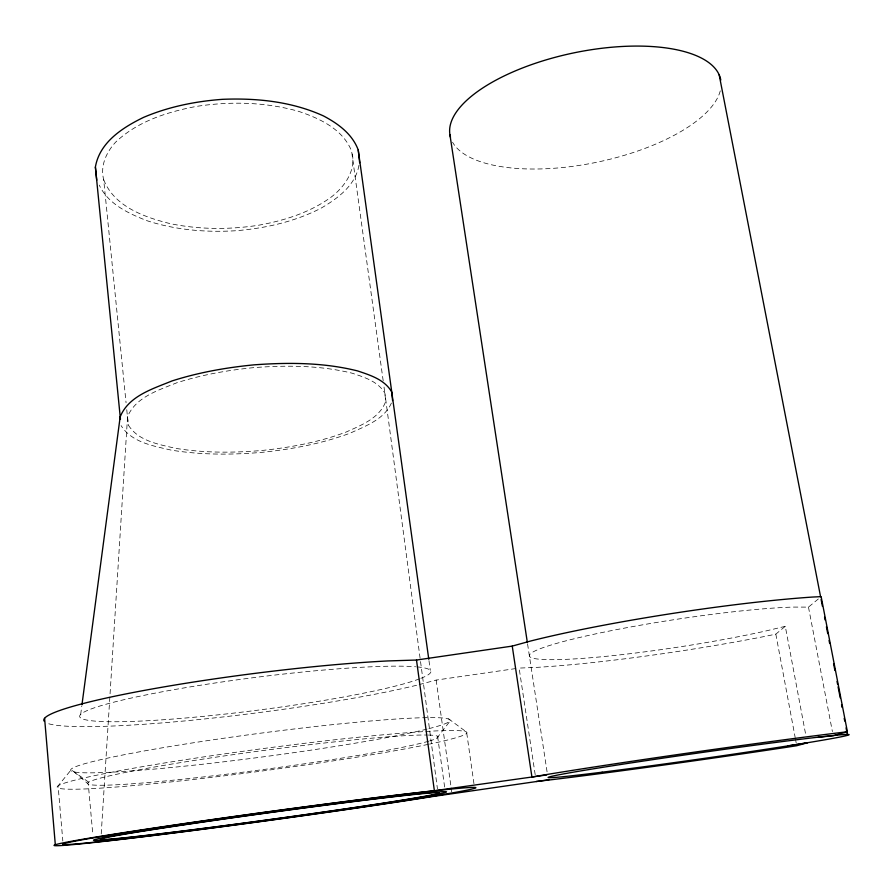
<?xml version="1.0" encoding="UTF-8"?>
<svg xmlns="http://www.w3.org/2000/svg" width="892" height="892" viewBox="0 0 892 892"><rect width="100%" height="100%" fill="white"/><g stroke="black" fill="none" stroke-linecap="round" stroke-linejoin="round"><path stroke-width="0.67" stroke-dasharray="4.46 3.34" d="M101.22 833.909L127.556 416.664C135.762 396.929 158.653 390.205 176.794 382.779C201.96 374.752 228.029 370.147 254.276 367.582C286.979 365.185 320.284 365.307 352.284 373.246C364.393 377.271 378.085 381.43 384.887 393.182L437.437 788.784M80.681 714.459L81.774 706.196M358.963 165.288C355.473 185.514 337.444 198.693 320.786 208.327C294.616 221.762 265.515 228.252 236.347 230.705C206.219 232.567 175.635 230.08 146.845 220.659C128.493 213.444 107.977 204.012 99.291 185.112M391.387 403.061C384.24 419.43 365.497 426.053 350.4 433.055C322.235 443.558 292.531 449.144 262.705 452.266C232.243 454.953 201.414 455.065 171.164 450.114C153.268 445.933 131.681 442.432 121.089 425.607M436.857 738.197L450.215 720.892M535.189 774.669L519.122 668.086L535.758 667.428A205.606 19.189 -8.7 0 0 766.786 636.029L775.828 634.134L785.283 626.318L805.721 734.696M785.283 626.318L766.25 630.878A148.997 13.859 -8.7 0 1 559.875 659.567A148.997 13.859 -8.7 0 1 586.735 635.84A148.997 13.859 -8.7 0 1 793.2 607.084L808.475 607.117L819.023 598.387M419.151 684.599L436.155 680.083L516.401 668.476M88.676 782.15L71.17 769.796L58.103 785.852L62.83 841.011M448.498 718.774L466.605 732.109L473.953 783.722M74.003 771.803L88.286 784.101L92.868 834.99M126.753 409.707L128.281 424.949C138.093 440.983 158.564 444.305 175.434 448.308C204.201 453.058 233.537 452.969 262.527 450.415C290.915 447.438 319.213 442.131 346.018 432.096C361.115 425.228 379.758 418.225 385.779 401.222L383.939 386.303M383.181 380.806L351.604 151.116C342.851 129.061 319.615 118.391 298.519 111.322C265.27 101.944 230.147 101.197 196.129 106.449C167.15 112.013 137.491 121.368 115.659 142.129C106.315 152.242 100.049 165.845 103.695 179.727L126.062 402.783M103.695 179.727C114.243 206.654 144.482 217.269 170.339 223.669C199.228 229.59 229.077 229.768 258.189 225.297C283.968 220.703 309.68 212.709 331.088 197.177C345.026 186.562 356.978 169.346 351.604 151.116M808.475 607.117L832.403 731.585M775.828 634.134L795.185 737.561M795.441 738.922L796.199 743.003M527.573 644.002L547.309 773.375M436.155 680.083L450.962 786.488M451.151 787.859L451.72 791.951M428.974 660.66L430.312 670.305M437.593 736.246L444.729 787.814M127.556 416.664L128.281 424.949M416.542 685.29A212.218 19.702 -7.3 0 1 200.209 719.409A212.218 19.702 -7.3 0 1 46.897 723.133M417.021 666.882A177.029 16.39 -7.3 0 1 420.634 678.422M419.496 678.857A177.029 16.39 -7.3 0 1 152.565 720.446A177.029 16.39 -7.3 0 1 144.448 695.258A177.029 16.39 -7.3 0 1 415.594 666.759M427 729.11A191.312 11.897 -7.5 0 1 99.001 772.695A191.312 11.897 -7.5 0 1 255.034 733.926A191.312 11.897 -7.5 0 1 428.283 728.786M428.383 735.064A176.783 9.433 -7.6 0 1 429.743 740.906M428.717 741.207A176.783 9.433 -7.6 0 1 160.382 781.425A176.783 9.433 -7.6 0 1 156.713 766.618A176.783 9.433 -7.6 0 1 427.179 735.03M425.874 731.462A206.665 11.05 -7.6 0 1 429.52 744.095M428.171 744.385A206.665 11.05 -7.6 0 1 127.355 786.108A206.665 11.05 -7.6 0 1 120.777 770.51A206.665 11.05 -7.6 0 1 422.797 731.652M720.268 90.85A138.171 55.873 -11.7 0 1 591.797 163.247A138.171 55.873 -11.7 0 1 452.567 142.207"/><path stroke-width="1.34" d="M81.953 704.814L120.175 416.876C128.582 395.948 152.822 388.834 171.9 380.984C198.548 372.432 226.189 367.56 254.008 364.85C288.607 362.319 323.852 362.453 357.692 370.949C370.381 375.22 384.798 379.646 391.778 392.112L392.58 400.597M120.398 418.683L95.388 167.072C99.581 142.274 122.706 127.489 143.645 117.343C168.61 106.728 195.37 101.331 222.353 99.335C256.718 97.897 291.94 101.532 323.517 115.949C338.079 123.642 352.318 133.978 358.238 150.001L428.784 659.288M44.076 721.082A212.218 19.702 -7.3 0 1 159.724 687.632A212.218 19.702 -7.3 0 1 387.83 660.939L416.497 660.035L512.242 646.098L530.628 641.014A205.606 19.189 -8.7 0 1 812.356 597.06L821.131 596.637L847.4 731.774L833.195 735.688L817.964 737.327M787.647 745.968L807.26 742.824L796.712 745.734L787.435 747.162A209.185 4.248 -8.1 0 1 552.928 779.552L536.226 781.503M548.993 779.719L431.728 796.668A215.831 4.36 -7.8 0 1 130.589 838.29A215.831 4.36 -7.8 0 1 104.442 835.659A215.831 4.36 -7.8 0 1 405.514 794.025L434.371 790.702L546.707 774.947M847.4 731.774L838.569 732.823A209.185 4.248 -8.1 0 0 550.933 773.821L531.922 777.021L512.242 646.098M719.186 74.883L820.584 596.737M821.108 599.469L822.435 606.304M824.565 617.231L825.089 619.962M826.416 626.797L827.743 633.621M829.069 640.456L829.605 643.188M833.585 663.681L834.912 670.505M837.031 681.443L837.566 684.175M838.101 686.907L840.219 697.834M841.546 704.658L842.081 707.401M844.2 718.328L844.735 721.059M846.062 727.883L847.389 734.718M449.925 134.737L527.373 642.619M416.497 660.035L434.371 790.702M358.238 150.001L359.654 162.768M120.175 416.876L120.442 419.374M95.388 167.072L96.737 180.195M44.6 718.35L55.315 844.791M450.516 137.29A138.171 55.873 -11.7 0 1 572.586 53.141A138.171 55.873 -11.7 0 1 720.792 80.079M602.122 772.182A151.573 3.066 -8.1 0 0 845.928 735.744A151.573 3.066 -8.1 0 0 645.953 760.664A151.573 3.066 -8.1 0 0 602.122 772.182M141.237 836.852A208.271 4.204 -7.8 0 0 472.782 788.851A208.271 4.204 -7.8 0 0 191.379 822.725A208.271 4.204 -7.8 0 0 141.237 836.852M162.779 833.596A178.155 3.59 -7.8 0 0 444.383 792.72A178.155 3.59 -7.8 0 0 200.499 822.223A178.155 3.59 -7.8 0 0 162.779 833.596M168.008 832.805A170.651 3.434 -7.8 0 0 437.27 793.69A170.651 3.434 -7.8 0 0 202.897 822.067A170.651 3.434 -7.8 0 0 168.008 832.805"/></g></svg>
